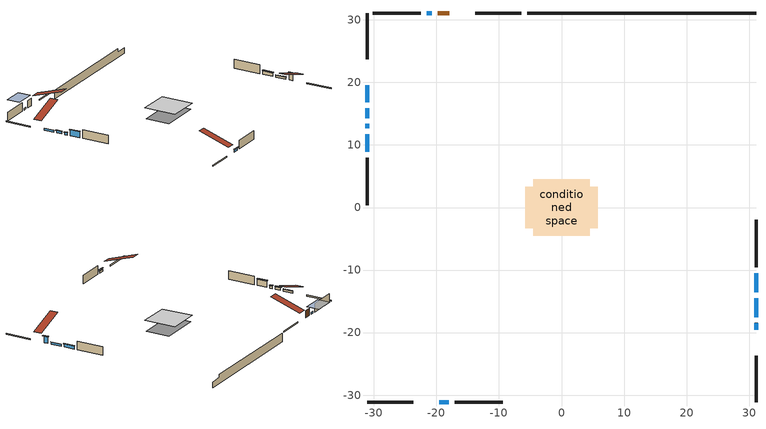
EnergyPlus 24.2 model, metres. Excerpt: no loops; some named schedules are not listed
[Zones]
conditioned space
 floor adiabatic (AdiabaticFloorConstruction): -4.5,-4.5 -4.5,4.5 4.5,4.5 4.5,-4.5 z0.49
 floor foundation (Slab1 construction): -5.79,-3.35 -5.79,3.35 5.79,3.35 5.79,-3.35 z-1.95
 wall outside (RimJoist1 construction): -6.41,31.1 -13.78,31.1 / -31.1,-31.1 -23.73,-31.1 / -31.1,31.1 -31.1,23.73 / 31.1,-31.1 31.1,-23.73 z0.49:0.79
 wall outside (AdiabaticWallConstruction 1): -17.92,31.1 -19.79,31.1 z0.49:2.52
 wall outside (AdiabaticWallConstruction): 31.1,-19.59 31.1,-18.47 / -31.1,11.72 -31.1,8.92 z0.49:2.22; -31.1,19.59 -31.1,16.79 / 31.1,-17.54 31.1,-14.49 / -20.71,31.1 -21.58,31.1 / -19.59,-31.1 -18.01,-31.1 z0.49:1.05; -31.1,15.86 -31.1,14.28 / -31.1,13.36 -31.1,12.64 z0.49:1.2; 31.1,-13.56 31.1,-10.52 z0.49:1.41
 wall outside (Wall1 construction): -22.51,31.1 -30.17,31.1 / -17.08,-31.1 -9.41,-31.1 / -31.1,7.99 -31.1,0.33 / 31.1,-9.59 31.1,-1.92 z0.49:2.93
 wall foundation (FoundationWall1 construction): -5.48,31.1,-1.95 -5.48,31.1,0.49 27.44,31.1,0.49 27.44,31.1,-0.4 31.1,31.1,-0.4 31.1,31.1,-1.95
 window (WindowConstruction 6): 31.1,-19.59 31.1,-18.47 z0.49:2.22
 window (WindowConstruction 7): -31.1,19.59 -31.1,16.79 z0.49:1.05
 window (WindowConstruction 8): 31.1,-17.54 31.1,-14.49 z0.49:1.05
 window (WindowConstruction): -31.1,15.86 -31.1,14.29 z0.49:1.2
 window (WindowConstruction 1): -31.1,13.36 -31.1,12.65 z0.49:1.2
 window (WindowConstruction 2): -31.1,11.72 -31.1,8.92 z0.49:2.22
 window (WindowConstruction 3): -20.71,31.1 -21.58,31.1 z0.49:1.05
 window (WindowConstruction 4): 31.1,-13.56 31.1,-10.52 z0.49:1.4
 window (WindowConstruction 5): -19.59,-31.1 -18.01,-31.1 z0.49:1.05
 door (Door): -17.92,31.1 -19.79,31.1 z0.49:2.52
 ceiling adiabatic (AdiabaticFloorConstruction): 4.5,-4.5 4.5,4.5 -4.5,4.5 -4.5,-4.5 z0.49
 roof outside (Roof1 construction): -16.99,31.1,2.93 -16.99,22.41,5.82 -14.7,22.41,5.82 -14.7,31.1,2.93; -20.51,-31.1,2.93 -20.51,-22.41,5.82 -22.8,-22.41,5.82 -22.8,-31.1,2.93; -31.1,20.51,2.93 -22.41,20.51,5.82 -22.41,22.8,5.82 -31.1,22.8,2.93; 31.1,-20.51,2.93 22.41,-20.51,5.82 22.41,-22.8,5.82 31.1,-22.8,2.93
shading: 31.1,-18.17 31.1,-19.88 31.56,-19.88 31.56,-18.17 z2.52; -31.1,16.76 -31.1,19.62 -31.16,19.62 -31.16,16.76 z1.08; 31.1,-14.43 31.1,-17.6 31.16,-17.6 31.16,-14.43 z1.11; -31.1,14.17 -31.1,15.98 -31.53,15.98 -31.53,14.17 z1.32; -31.1,12.53 -31.1,13.48 -31.53,13.48 -31.53,12.53 z1.32; -31.1,8.8 -31.1,11.84 -31.53,11.84 -31.53,8.8 z2.34; -24.02,31.1 -18.27,31.1 -18.27,34.76 -24.02,34.76 z3.49; 31.1,-10.4 31.1,-13.68 31.53,-13.68 31.53,-10.4 z1.52; -17.71,-31.1 -19.88,-31.1 -19.88,-31.4 -17.71,-31.4 z1.35
[Building]
Building 1: Terrain=Suburbs
[Site:Location]
Sault Ste Marie AP_ON: Latitude {deg}=46.49; Longitude {deg}=-84.51; Time Zone {hr}=-5; Elevation {m}=192; Keep Site Location Information=Yes
[Site:GroundTemperature:Shallow]
0.840846, -1.16074, -1.32103, -0.371179, 3.44196, 7.23733, 10.5277, 12.6121, 12.7892, 11.0939, 7.8874, 4.20846
[Site:WaterMainsTemperature]
Calculation Method=Schedule; Temperature Schedule=mains temperature schedule
[Material] Roughness=Rough; Thermal Absorptance=0.9
Name | Thickness {m} | Conductivity {W/m-K} | Density {kg/m3} | Specific Heat {J/kg-K} | Solar Absorptance | Visible Absorptance
asphalt or fiberglass shingles | 0.00635 | 0.162714 | 1121.4 | 1465.45 | 0.84 | 0.84
concrete 4.0 in. | 0.1016 | 1.803125 | 2242.8 | 837.4 | 0.7 | 0.7
concrete 8.0 in. | 0.2032 | 1.803125 | 2242.8 | 837.4 | 0.7 | 0.7
door material | 0.04445 | 0.053851 | 512.64 | 1214.23 | 0.7 | 0.7
exterior vertical ins | 0.0460229 | 0.029427 | 32.04 | 1214.23 | 0.7 | 0.7
floor covering | 0.0127 | 0.0433444 | 54.468 | 1339.84 | 0.6 | 0.6
floor rigid ins; wall rigid ins | 0.512978 | 0.029427 | 32.04 | 1214.23 | 0.7 | 0.7
floor stud and cavity | 0.1397 | 1.75129 | 37.0049 | 1207.88 | 0.7 | 0.7
furniture material conditioned space 1 | 0.1524 | 0.115458 | 640.8 | 1214.23 | 0.6 | 0.6
gypsum board | 0.0127 | 0.160291 | 801 | 837.4 | 0.6 | 0.6
gypsum board 1 | 0.0127 | 0.160291 | 801 | 837.4 | 0.7 | 0.7
osb sheathing 0.5 in. | 0.0127 | 0.115458 | 512.64 | 1214.23 | 0.7 | 0.7
osb sheathing 0.75 in. | 0.01905 | 0.115458 | 512.64 | 1214.23 | 0.7 | 0.7
osb sheathing 2.0 in. | 0.0508 | 0.115458 | 512.64 | 1214.23 | 0.7 | 0.7
rim joist rigid ins | 0.051816 | 0.029427 | 32.04 | 1214.23 | 0.7 | 0.7
rim joist stud and cavity | 0.0508 | 0.275866 | 125.044 | 1163.47 | 0.6 | 0.6
roof rigid ins | 0.103632 | 0.029427 | 32.04 | 1214.23 | 0.7 | 0.7
roof stud and cavity | 0.2032 | 0.456517 | 78.34581 | 1123.46 | 0.7 | 0.7
wall stud and cavity | 0.1397 | 0.081123 | 139.0536 | 1170.24 | 0.7 | 0.7
wall stud and cavity 1 | 0.0889 | 0.380278 | 52.3479 | 1209.89 | 0.7 | 0.7
wall stud and cavity 2 | 0.0889 | 0.391764 | 83.0341 | 1211.67 | 0.7 | 0.7
wood siding | 0.0254 | 0.102417 | 544.68 | 1172.36 | 0.84 | 0.84
wood siding 1; wood siding 2; wood siding 3 | 0.0254 | 0.102417 | 544.68 | 1172.36 | 0.7 | 0.7
[WindowMaterial:SimpleGlazingSystem]
Name | U-Factor {W/m2-K} | Solar Heat Gain Coefficient
WindowMaterial | 2.571 | 0.53
WindowMaterial 1 | 2.662982 | 0.47
WindowMaterial 2 | 2.705567 | 0.66
WindowMaterial 3 | 3.05079 | 0.49
WindowMaterial 4 | 2.5233 | 0.55
WindowMaterial 5 | 2.63289 | 0.49
WindowMaterial 6 | 2.571 | 0.58
WindowMaterial 7 | 3.22851 | 0.64
WindowMaterial 8 | 2.68456 | 0.47
[Construction]
AdiabaticFloorConstruction: floor stud and cavity, floor rigid ins, osb sheathing 0.75 in., floor covering
AdiabaticWallConstruction: wood siding 2, wall rigid ins, wall stud and cavity 1, gypsum board
AdiabaticWallConstruction 1: wood siding 3, wall rigid ins, wall stud and cavity 1, gypsum board
Door: door material
FoundationWall1 construction: concrete 8.0 in., gypsum board 1
furniture construction conditioned space 1: furniture material conditioned space 1
PartitionWallConstruction: gypsum board, wall stud and cavity 2, gypsum board
RimJoist1 construction: wood siding 1, rim joist rigid ins, osb sheathing 2.0 in., rim joist stud and cavity
Roof1 construction: asphalt or fiberglass shingles, roof rigid ins, osb sheathing 0.75 in., roof stud and cavity, gypsum board
Slab1 construction: concrete 4.0 in.
Wall1 construction: wood siding, osb sheathing 0.5 in., wall stud and cavity, gypsum board
WindowConstruction: WindowMaterial
WindowConstruction 1: WindowMaterial 1
WindowConstruction 2: WindowMaterial 2
WindowConstruction 3: WindowMaterial 3
WindowConstruction 4: WindowMaterial 4
WindowConstruction 5: WindowMaterial 5
WindowConstruction 6: WindowMaterial 6
WindowConstruction 7: WindowMaterial 7
WindowConstruction 8: WindowMaterial 8
[Zone]
conditioned space: Multiplier=1; Volume {m3}=443.8; Part of Total Floor Area=Yes
[Space]
conditioned space 1: Zone=conditioned space; Volume {m3}=443.8
[SurfaceProperty:ExposedFoundationPerimeter]
Slab1: Exposed Perimeter Calculation Method=TotalExposedPerimeter; Total Exposed Perimeter {m}=36.58
[InternalMass] Zone or ZoneList=conditioned space; Space or SpaceList=conditioned space 1
Name | Construction | Surface Area {m2}
furniture mass conditioned space 1 | furniture construction conditioned space 1 | 63.4808
partition wall mass | PartitionWallConstruction | 158.702
[Lights]
interior lighting: Zone or ZoneList or Space or SpaceList=conditioned space 1; Schedule=interior lighting schedule; Design Level Calculation Method=LightingLevel; Lighting Level {W}=343.2; Return Air Fraction=0; Fraction Radiant=0.6; Fraction Visible=0.2; Fraction Replaceable=1
[People]
occupants: Zone or ZoneList or Space or SpaceList=conditioned space 1; Number of People Schedule=occupants schedule; Number of People Calculation Method=People; Number of People=3; Fraction Radiant=0.314171; Sensible Heat Fraction=0.56303; Activity Level Schedule=occupants activity schedule; Carbon Dioxide Generation Rate {m3/s-W}=0; Enable ASHRAE 55 Comfort Warnings=No; Mean Radiant Temperature Calculation Type=EnclosureAveraged
[ElectricEquipment] Zone or ZoneList or Space or SpaceList=conditioned space 1; Design Level Calculation Method=EquipmentLevel
Name | Schedule | Design Level {W} | Fraction Latent | Fraction Radiant | Fraction Lost
clothes dryer | clothes dryer schedule | 140.772 | 0.015 | 0.081 | 0.85
clothes washer | clothes washer schedule | 32.1985 | 0.03 | 0.162 | 0.7
cooking range | cooking range schedule | 215.147 | 0.08 | 0.432 | 0.2
dishwasher | dishwasher schedule | 66.8632 | 0.3 | 0.18 | 0.4
fridge | fridge schedule | 72.9452 | 0 | 0.6 | 0
mech vent bath fan 0 | mech vent bath fan 0 schedule | 50.2 | 0 | 0 | 1
mech vent house fan | mech vent house fan schedule | 0 | 0 | 0 | 1
mech vent house fan cfis | mech vent house fan cfis schedule | 0 | 0 | 0 | 0
misc plug loads | misc plug loads schedule | 494.7 | 0.045 | 0.513 | 0.1
whole house fan | Always On Discrete | 0 | 0 | 0 | 1
[OtherEquipment] Zone or ZoneList or Space or SpaceList=conditioned space 1; Design Level Calculation Method=EquipmentLevel
Name | Fuel Type | Schedule | Design Level {W} | Fraction Latent | Fraction Radiant | Fraction Lost
clothes dryer 1 | Electricity | clothes dryer schedule | 0 | 0.015 | 0.081 | 0.85
cooking range 1 | Electricity | cooking range schedule | 0 | 0.08 | 0.432 | 0.2
general water use latent | None | general water use schedule | 62.594 | 1 | 0 | 0
general water use sensible | None | general water use schedule | -61.6891 | 0 | 0.6 | 0
mech vent house fan latent load | None | Always On Discrete | 0 | 1 | 0 | 0
mech vent house fan sensible load | None | Always On Discrete | 0 | 0 | 0 | 0
water heater energy adjustment1 | Electricity | Always On Discrete | 0.01 | 0 | 0 | 1
[ZoneInfiltration:DesignFlowRate] Zone or ZoneList or Space or SpaceList=conditioned space 1; Schedule=Always On Discrete; Design Flow Rate Calculation Method=Flow/Zone; Design Flow Rate {m3/s}=0
infil flow; natural vent flow; whole house fan flow
[ZoneControl:Thermostat]
conditioned space Thermostat: Zone or ZoneList=conditioned space; Control Type Schedule=conditioned space Thermostat Schedule; Control 1=conditioned space temperature setpoint; Temperature Difference Between Cutout And Setpoint {deltaC}=0
[ZoneHVAC:Baseboard:Convective:Electric]
electric baseboard: Availability Schedule=Always On Discrete; Heating Design Capacity {W}=9278.92; Efficiency=1
[AirLoopHVAC:UnitarySystem]
unit heater unitary system: Control Type=Load; Controlling Zone or Thermostat Location=conditioned space; Dehumidification Control Type=None; Availability Schedule=Always On Discrete; Supply Fan=unit heater supply fan; Fan Placement=BlowThrough; Supply Air Fan Operating Mode Schedule=unit heater auto fan schedule; Heating Coil=unit heater htg coil; DX Heating Coil Sizing Ratio=1; Use DOAS DX Cooling Coil=No; Minimum Supply Air Temperature {C}=2; Latent Load Control=SensibleOnlyLoadControl; Cooling Supply Air Flow Rate Method=None; Heating Supply Air Flow Rate Method=SupplyAirFlowRate; Heating Supply Air Flow Rate {m3/s}=0.00141584; No Load Supply Air Flow Rate Method=SupplyAirFlowRate; No Load Supply Air Flow Rate {m3/s}=0; No Load Supply Air Flow Rate Control Set To Low Speed=Yes; Maximum Supply Air Temperature {C}=48.8889; Maximum Outdoor Dry-Bulb Temperature for Supplemental Heater Operation {C}=21; Ancillary On-Cycle Electric Power {W}=0; Ancillary Off-Cycle Electric Power {W}=0
[Fan:SystemModel]
unit heater supply fan: Availability Schedule=Always On Discrete; Design Maximum Air Flow Rate {m3/s}=0.00141584; Speed Control Method=Discrete; Electric Power Minimum Flow Rate Fraction=0.2; Design Pressure Rise {Pa}=500; Motor Efficiency=1; Motor In Air Stream Fraction=1; Design Electric Power Consumption {W}=Autosize; Design Power Sizing Method=PowerPerFlow; Electric Power Per Unit Flow Rate {W/(m3/s)}=1e-06; Electric Power Per Unit Flow Rate Per Unit Pressure {W/((m3/s)-Pa)}=1.66667; Fan Total Efficiency=0.7; Motor Loss Radiative Fraction=0; Number of Speeds=1; Speed Flow Fraction 1=1; Speed Electric Power Fraction 1=1
[Coil:Heating:Fuel]
unit heater htg coil: Availability Schedule=Always On Discrete; Fuel Type=NaturalGas; Burner Efficiency=0.3; Nominal Capacity {W}=0.293071; On Cycle Parasitic Electric Load {W}=0; Off Cycle Parasitic Fuel Load {W}=0
[Zone equipment]
conditioned space: electric baseboard, unit heater unitary system
[Foundation:Kiva]
Foundation Kiva 1: Initial Indoor Air Temperature {C}=21.1111; Wall Height Above Grade {m}=0.489996; Wall Depth Below Slab {m}=0.2032; Custom Block Material Name 1=exterior vertical ins; Custom Block Depth 1 {m}=2.43998; Custom Block X Position 1 {m}=0.2159; Custom Block Z Position 1 {m}=0
[Foundation:Kiva:Settings]
Soil Conductivity {W/m-K}=0.849921; Soil Density {kg/m3}=1842.3; Soil Specific Heat {J/kg-K}=418.7; Ground Solar Absorptivity=0.9; Ground Thermal Absorptivity=0.9; Ground Surface Roughness {m}=0.03; Far-Field Width {m}=40; Deep-Ground Boundary Condition=ZeroFlux; Deep-Ground Depth {m}=40; Minimum Cell Dimension {m}=0.2; Maximum Cell Growth Coefficient=3; Simulation Timestep=Timestep
[Exterior:Lights]
exterior lighting: Schedule=exterior lighting schedule; Design Level {W}=75.6
[EnergyManagementSystem:GlobalVariable]
infil_program_Qfan
infil_program_Qinf
natural_vent_program_Qnv
natural_vent_program_Qwhf
[EnergyManagementSystem:Sensor]
Name | Output:Variable or Output:Meter Index Key | Output:Variable or Output:Meter
airflow_gain | infil flow | Infiltration Sensible Heat Gain Energy
airflow_gain_1 | natural vent flow | Infiltration Sensible Heat Gain Energy
airflow_gain_2 | whole house fan flow | Infiltration Sensible Heat Gain Energy
airflow_loss | infil flow | Infiltration Sensible Heat Loss Energy
airflow_loss_1 | natural vent flow | Infiltration Sensible Heat Loss Energy
airflow_loss_2 | whole house fan flow | Infiltration Sensible Heat Loss Energy
clg_load_cond |  | Cooling:EnergyTransfer:Zone:CONDITIONED SPACE
clg_sp_s; clg_sp_s_1 | cooling setpoint | Schedule Value
clothes_dryer_exhaust_0_sch_s | clothes dryer exhaust 0 schedule | Schedule Value
conditioned_space_clg_unmet_s | conditioned space | Zone Cooling Setpoint Not Met Time
conditioned_space_htg_unmet_s | conditioned space | Zone Heating Setpoint Not Met Time
cool_season | cooling season schedule | Schedule Value
fridge_tin_s | conditioned space | Zone Mean Air Temperature
htg_load_cond |  | Heating:EnergyTransfer:Zone:CONDITIONED SPACE
htg_sp_s; htg_sp_s_1 | heating setpoint | Schedule Value
ig_ee_conv | clothes dryer | Electric Equipment Convective Heating Energy
ig_ee_conv_2 | cooking range | Electric Equipment Convective Heating Energy
ig_ee_conv_4 | fridge | Electric Equipment Convective Heating Energy
ig_ee_conv_5 | misc plug loads | Electric Equipment Convective Heating Energy
ig_ee_conv_6 | whole house fan | Electric Equipment Convective Heating Energy
ig_ee_rad | clothes dryer | Electric Equipment Radiant Heating Energy
ig_ee_rad_2 | cooking range | Electric Equipment Radiant Heating Energy
ig_ee_rad_4 | fridge | Electric Equipment Radiant Heating Energy
ig_ee_rad_5 | misc plug loads | Electric Equipment Radiant Heating Energy
ig_ee_rad_6 | whole house fan | Electric Equipment Radiant Heating Energy
ig_lgt_conv | interior lighting | Lights Convective Heating Energy
ig_lgt_rad | interior lighting | Lights Radiant Heating Energy
ig_lgt_vis | interior lighting | Lights Visible Radiation Heating Energy
ig_oe_conv | clothes dryer 1 | Other Equipment Convective Heating Energy
ig_oe_conv_1 | cooking range 1 | Other Equipment Convective Heating Energy
ig_oe_conv_2 | general water use latent | Other Equipment Convective Heating Energy
ig_oe_conv_3 | general water use sensible | Other Equipment Convective Heating Energy
ig_oe_conv_4 | water heater energy adjustment1 | Other Equipment Convective Heating Energy
ig_oe_rad | clothes dryer 1 | Other Equipment Radiant Heating Energy
ig_oe_rad_1 | cooking range 1 | Other Equipment Radiant Heating Energy
ig_oe_rad_2 | general water use latent | Other Equipment Radiant Heating Energy
ig_oe_rad_3 | general water use sensible | Other Equipment Radiant Heating Energy
ig_oe_rad_4 | water heater energy adjustment1 | Other Equipment Radiant Heating Energy
ig_ppl_conv | occupants | People Convective Heating Energy
ig_ppl_rad | occupants | People Radiant Heating Energy
im_conv | furniture mass conditioned space 1 | Surface Inside Face Convection Heat Gain Energy
im_conv_1 | partition wall mass | Surface Inside Face Convection Heat Gain Energy
im_ig | furniture mass conditioned space 1 | Surface Inside Face Internal Gains Radiation Heat Gain Energy
im_ig_1 | partition wall mass | Surface Inside Face Internal Gains Radiation Heat Gain Energy
im_lgt | furniture mass conditioned space 1 | Surface Inside Face Lights Radiation Heat Gain Energy
im_lgt_1 | partition wall mass | Surface Inside Face Lights Radiation Heat Gain Energy
im_sol | furniture mass conditioned space 1 | Surface Inside Face Solar Radiation Heat Gain Energy
im_sol_1 | partition wall mass | Surface Inside Face Solar Radiation Heat Gain Energy
im_surf | furniture mass conditioned space 1 | Surface Inside Face Net Surface Thermal Radiation Heat Gain Energy
im_surf_1 | partition wall mass | Surface Inside Face Net Surface Thermal Radiation Heat Gain Energy
mech_vent_bath_fan_0_sch_s | mech vent bath fan 0 schedule | Schedule Value
mv_conv | mech vent bath fan 0 | Electric Equipment Convective Heating Energy
mv_conv_1 | mech vent house fan | Electric Equipment Convective Heating Energy
mv_conv_2 | mech vent house fan cfis | Electric Equipment Convective Heating Energy
mv_conv_3 | mech vent house fan latent load | Other Equipment Convective Heating Energy
mv_conv_4 | mech vent house fan sensible load | Other Equipment Convective Heating Energy
mv_rad | mech vent bath fan 0 | Electric Equipment Radiant Heating Energy
mv_rad_1 | mech vent house fan | Electric Equipment Radiant Heating Energy
mv_rad_2 | mech vent house fan cfis | Electric Equipment Radiant Heating Energy
mv_rad_3 | mech vent house fan latent load | Other Equipment Radiant Heating Energy
mv_rad_4 | mech vent house fan sensible load | Other Equipment Radiant Heating Energy
natural_vent_s | natural vent schedule | Schedule Value
out_pb_s |  | Site Outdoor Air Barometric Pressure
out_wt_s |  | Site Outdoor Air Humidity Ratio
site_vw_s |  | Site Wind Speed
ss_back_out | Window1 | Surface Window Shortwave from Zone Back Out Window Heat Transfer Rate
ss_back_out_1 | Window10 | Surface Window Shortwave from Zone Back Out Window Heat Transfer Rate
ss_back_out_2 | Window11 | Surface Window Shortwave from Zone Back Out Window Heat Transfer Rate
ss_back_out_3 | Window3 | Surface Window Shortwave from Zone Back Out Window Heat Transfer Rate
ss_back_out_4 | Window4 | Surface Window Shortwave from Zone Back Out Window Heat Transfer Rate
ss_back_out_5 | Window5 | Surface Window Shortwave from Zone Back Out Window Heat Transfer Rate
ss_back_out_6 | Window6 | Surface Window Shortwave from Zone Back Out Window Heat Transfer Rate
ss_back_out_7 | Window7 | Surface Window Shortwave from Zone Back Out Window Heat Transfer Rate
ss_back_out_8 | Window9 | Surface Window Shortwave from Zone Back Out Window Heat Transfer Rate
ss_conv | Door1 | Surface Inside Face Convection Heat Gain Energy
ss_conv_1 | Window1 | Surface Inside Face Convection Heat Gain Energy
ss_conv_2 | Window10 | Surface Inside Face Convection Heat Gain Energy
ss_conv_3 | Window11 | Surface Inside Face Convection Heat Gain Energy
ss_conv_4 | Window3 | Surface Inside Face Convection Heat Gain Energy
ss_conv_5 | Window4 | Surface Inside Face Convection Heat Gain Energy
ss_conv_6 | Window5 | Surface Inside Face Convection Heat Gain Energy
ss_conv_7 | Window6 | Surface Inside Face Convection Heat Gain Energy
ss_conv_8 | Window7 | Surface Inside Face Convection Heat Gain Energy
ss_conv_9 | Window9 | Surface Inside Face Convection Heat Gain Energy
ss_ig | Door1 | Surface Inside Face Internal Gains Radiation Heat Gain Energy
ss_ig_1 | Window1 | Surface Inside Face Internal Gains Radiation Heat Gain Energy
ss_ig_2 | Window10 | Surface Inside Face Internal Gains Radiation Heat Gain Energy
ss_ig_3 | Window11 | Surface Inside Face Internal Gains Radiation Heat Gain Energy
ss_ig_4 | Window3 | Surface Inside Face Internal Gains Radiation Heat Gain Energy
ss_ig_5 | Window4 | Surface Inside Face Internal Gains Radiation Heat Gain Energy
ss_ig_6 | Window5 | Surface Inside Face Internal Gains Radiation Heat Gain Energy
ss_ig_7 | Window6 | Surface Inside Face Internal Gains Radiation Heat Gain Energy
ss_ig_8 | Window7 | Surface Inside Face Internal Gains Radiation Heat Gain Energy
ss_ig_9 | Window9 | Surface Inside Face Internal Gains Radiation Heat Gain Energy
ss_lgt | Door1 | Surface Inside Face Lights Radiation Heat Gain Energy
ss_sol | Door1 | Surface Inside Face Solar Radiation Heat Gain Energy
ss_surf | Door1 | Surface Inside Face Net Surface Thermal Radiation Heat Gain Energy
ss_surf_1 | Window1 | Surface Inside Face Net Surface Thermal Radiation Heat Gain Energy
ss_surf_2 | Window10 | Surface Inside Face Net Surface Thermal Radiation Heat Gain Energy
ss_surf_3 | Window11 | Surface Inside Face Net Surface Thermal Radiation Heat Gain Energy
ss_surf_4 | Window3 | Surface Inside Face Net Surface Thermal Radiation Heat Gain Energy
ss_surf_5 | Window4 | Surface Inside Face Net Surface Thermal Radiation Heat Gain Energy
ss_surf_6 | Window5 | Surface Inside Face Net Surface Thermal Radiation Heat Gain Energy
ss_surf_7 | Window6 | Surface Inside Face Net Surface Thermal Radiation Heat Gain Energy
ss_surf_8 | Window7 | Surface Inside Face Net Surface Thermal Radiation Heat Gain Energy
ss_surf_9 | Window9 | Surface Inside Face Net Surface Thermal Radiation Heat Gain Energy
ss_trans_in | Window1 | Surface Window Transmitted Solar Radiation Rate
ss_trans_in_1 | Window10 | Surface Window Transmitted Solar Radiation Rate
ss_trans_in_2 | Window11 | Surface Window Transmitted Solar Radiation Rate
ss_trans_in_3 | Window3 | Surface Window Transmitted Solar Radiation Rate
ss_trans_in_4 | Window4 | Surface Window Transmitted Solar Radiation Rate
ss_trans_in_5 | Window5 | Surface Window Transmitted Solar Radiation Rate
ss_trans_in_6 | Window6 | Surface Window Transmitted Solar Radiation Rate
ss_trans_in_7 | Window7 | Surface Window Transmitted Solar Radiation Rate
ss_trans_in_8 | Window9 | Surface Window Transmitted Solar Radiation Rate
ss_trans_out | Window1 | Surface Inside Face Initial Transmitted Diffuse Transmitted Out Window Solar Radiation Rate
ss_trans_out_1 | Window10 | Surface Inside Face Initial Transmitted Diffuse Transmitted Out Window Solar Radiation Rate
ss_trans_out_2 | Window11 | Surface Inside Face Initial Transmitted Diffuse Transmitted Out Window Solar Radiation Rate
ss_trans_out_3 | Window3 | Surface Inside Face Initial Transmitted Diffuse Transmitted Out Window Solar Radiation Rate
ss_trans_out_4 | Window4 | Surface Inside Face Initial Transmitted Diffuse Transmitted Out Window Solar Radiation Rate
ss_trans_out_5 | Window5 | Surface Inside Face Initial Transmitted Diffuse Transmitted Out Window Solar Radiation Rate
ss_trans_out_6 | Window6 | Surface Inside Face Initial Transmitted Diffuse Transmitted Out Window Solar Radiation Rate
ss_trans_out_7 | Window7 | Surface Inside Face Initial Transmitted Diffuse Transmitted Out Window Solar Radiation Rate
ss_trans_out_8 | Window9 | Surface Inside Face Initial Transmitted Diffuse Transmitted Out Window Solar Radiation Rate
s_conv | FoundationWall1 | Surface Inside Face Convection Heat Gain Energy
s_conv_1 | inferred conditioned ceiling | Surface Inside Face Convection Heat Gain Energy
s_conv_10 | Roof1:90 | Surface Inside Face Convection Heat Gain Energy
s_conv_11 | Slab1 | Surface Inside Face Convection Heat Gain Energy
s_conv_12 | Wall1:0 | Surface Inside Face Convection Heat Gain Energy
s_conv_13 | Wall1:180 | Surface Inside Face Convection Heat Gain Energy
s_conv_14 | Wall1:270 | Surface Inside Face Convection Heat Gain Energy
s_conv_15 | Wall1:90 | Surface Inside Face Convection Heat Gain Energy
s_conv_2 | inferred conditioned floor | Surface Inside Face Convection Heat Gain Energy
s_conv_3 | RimJoist1:0 | Surface Inside Face Convection Heat Gain Energy
s_conv_4 | RimJoist1:180 | Surface Inside Face Convection Heat Gain Energy
s_conv_5 | RimJoist1:270 | Surface Inside Face Convection Heat Gain Energy
s_conv_6 | RimJoist1:90 | Surface Inside Face Convection Heat Gain Energy
s_conv_7 | Roof1:0 | Surface Inside Face Convection Heat Gain Energy
s_conv_8 | Roof1:180 | Surface Inside Face Convection Heat Gain Energy
s_conv_9 | Roof1:270 | Surface Inside Face Convection Heat Gain Energy
s_ig | FoundationWall1 | Surface Inside Face Internal Gains Radiation Heat Gain Energy
s_ig_1 | inferred conditioned ceiling | Surface Inside Face Internal Gains Radiation Heat Gain Energy
s_ig_10 | Roof1:90 | Surface Inside Face Internal Gains Radiation Heat Gain Energy
s_ig_11 | Slab1 | Surface Inside Face Internal Gains Radiation Heat Gain Energy
s_ig_12 | Wall1:0 | Surface Inside Face Internal Gains Radiation Heat Gain Energy
s_ig_13 | Wall1:180 | Surface Inside Face Internal Gains Radiation Heat Gain Energy
s_ig_14 | Wall1:270 | Surface Inside Face Internal Gains Radiation Heat Gain Energy
s_ig_15 | Wall1:90 | Surface Inside Face Internal Gains Radiation Heat Gain Energy
s_ig_2 | inferred conditioned floor | Surface Inside Face Internal Gains Radiation Heat Gain Energy
s_ig_3 | RimJoist1:0 | Surface Inside Face Internal Gains Radiation Heat Gain Energy
s_ig_4 | RimJoist1:180 | Surface Inside Face Internal Gains Radiation Heat Gain Energy
s_ig_5 | RimJoist1:270 | Surface Inside Face Internal Gains Radiation Heat Gain Energy
s_ig_6 | RimJoist1:90 | Surface Inside Face Internal Gains Radiation Heat Gain Energy
s_ig_7 | Roof1:0 | Surface Inside Face Internal Gains Radiation Heat Gain Energy
s_ig_8 | Roof1:180 | Surface Inside Face Internal Gains Radiation Heat Gain Energy
s_ig_9 | Roof1:270 | Surface Inside Face Internal Gains Radiation Heat Gain Energy
s_lgt | FoundationWall1 | Surface Inside Face Lights Radiation Heat Gain Energy
s_lgt_1 | inferred conditioned ceiling | Surface Inside Face Lights Radiation Heat Gain Energy
